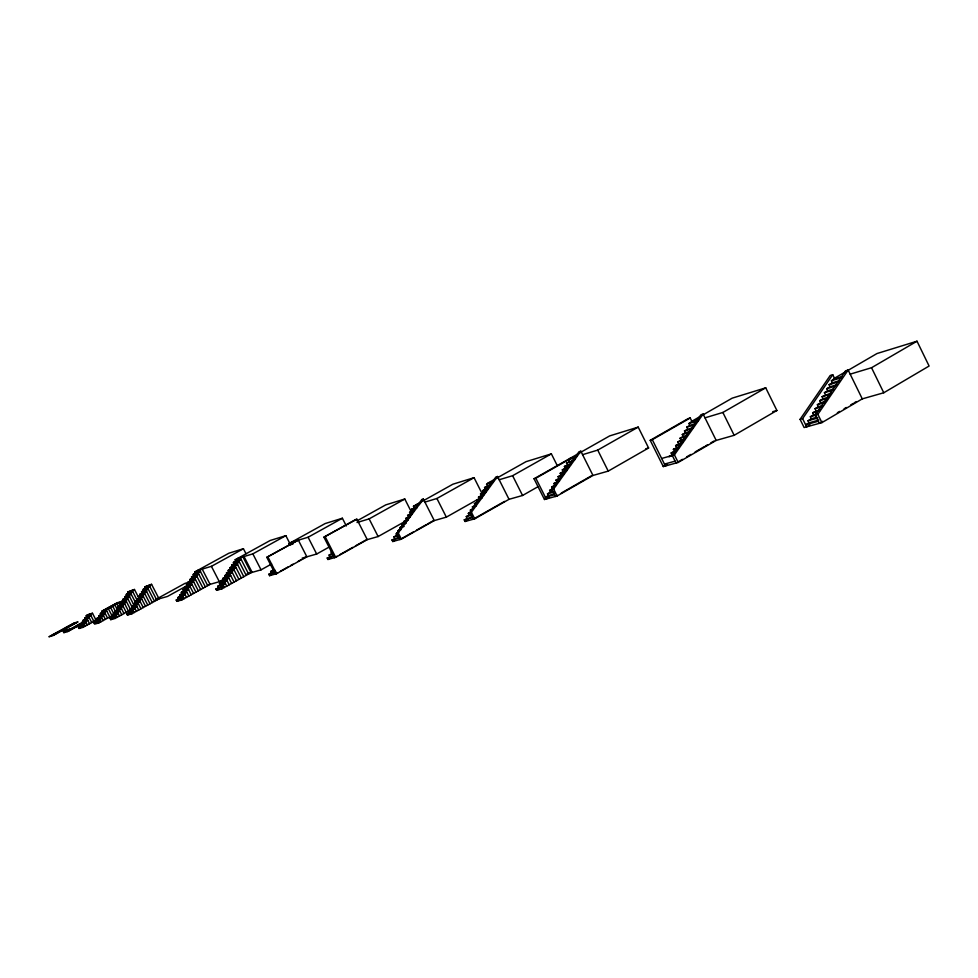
<?xml version="1.0" encoding="UTF-8"?>
<svg xmlns="http://www.w3.org/2000/svg" width="978" height="978" viewBox="0 0 978 978"><rect width="100%" height="100%" fill="white"/><g stroke="black" fill="none" stroke-linecap="round" stroke-linejoin="round"><path stroke-width="1.47" d="M822.742 421.335L819.356 423.327L815.285 415.039L845.567 370.821L848.158 370.039L862.278 398.877L883.77 392.765L929.1 366.029L917.009 341.212L877.009 353.535L833.513 378.804M815.285 415.039L817.852 414.317L848.158 370.039M862.278 398.877L821.923 422.618L804.124 427.545L800.077 419.342L830.2 375.491L832.743 374.721L834.747 378.804L841.875 376.652M800.077 419.342L802.596 418.633L832.743 374.721M661.654 458.474L674.417 454.868L703.133 414.073L716.189 440.418L734.16 435.308L776.899 410.491L765.725 387.826L732.18 398.156L703.133 414.806M557.301 495.345L555.296 496.494L551.8 489.526L579 451.763L580.834 451.2L592.974 475.455L608.23 471.115L648.597 447.973L638.206 427.105L609.685 435.895L534.049 478.768L544.465 499.489L557.118 495.98L592.974 475.455M551.8 489.526L553.621 489.012L580.834 451.2M478.841 516.005L473.095 519.257L469.782 512.704L495.895 476.995L497.533 476.494L509.025 499.318L522.558 495.479L538.022 486.677M469.782 512.704L471.396 512.252L497.533 476.494M401.775 538.499L399.929 539.526L396.787 533.34L421.885 499.465L423.34 499.024L434.269 520.577L446.347 517.142L479.44 498.462M396.787 533.34L398.229 532.937L423.34 499.024M810.004 424.88L806.642 426.848L802.596 418.633M837.364 412.74L839.601 411.42M844.075 408.792L846.312 407.471M850.774 404.855L852.999 403.535M854.112 402.887L856.337 401.579M816.532 413.975L813.708 414.77L812.694 412.728L820.31 409.55M817.009 417.203L811.349 418.792L810.346 416.738L813.708 414.77M818.904 420.063L809.002 422.826L807.987 420.772L811.349 418.792M809.002 422.826L805.627 424.794L818.341 421.261M828.769 397.08L823.085 398.743L822.082 396.689L831.104 393.07M850.175 374.158L871.532 367.728L917.009 341.212M826.422 401.102L820.738 402.74L819.735 400.687L823.085 398.743M822.657 405.528L818.403 406.75L817.388 404.696L820.738 402.74M816.055 410.76L815.041 408.706L818.403 406.75M839.54 380.65L832.412 382.777L831.41 380.735L834.747 378.804M837.205 384.647L830.09 386.762L829.087 384.721L832.412 382.777M833.452 389.073L827.755 390.748L826.752 388.706L830.09 386.762M825.42 394.745L824.417 392.691L827.755 390.748M698.793 419.696L692.069 421.726L690.211 417.985L688.084 418.633L650.211 440.308L663.28 466.567L665.884 465.063M667.509 464.758L665.395 465.98L652.302 439.684L650.211 440.308M679.233 461.188L676.042 463.034L672.277 455.467L700.969 414.721L703.133 414.073M680.285 460.577L682.412 459.342M686.642 456.885L690.871 454.44M695.089 451.995L704.563 446.506M705.615 445.895L707.717 444.684M710.859 442.851L714.001 441.041M663.28 466.567L678.194 462.435L716.189 440.418M672.925 455.565L668.928 456.689L672.094 454.868L671.165 452.985L674.331 451.164L673.39 449.293L679.221 446.701M689.453 431.542L685.431 432.728L684.502 430.87L693.023 427.459M687.241 435.234L683.219 436.408L682.289 434.538L685.431 432.728M705.004 417.838L722.864 412.459L765.725 387.826M685.016 438.926L680.994 440.1L680.065 438.217L683.219 436.408M682.791 442.618L678.781 443.78L677.852 441.909L680.994 440.1M676.556 447.472L675.627 445.601L678.781 443.78M544.465 499.489L547.093 497.985M549.245 497.289L546.25 498.988L535.822 478.242L534.049 478.768M652.302 439.684L690.211 417.985M561.299 493.046L584.196 479.941M585.186 479.379L591.115 475.98M691.25 421.616L700.492 416.31M695.236 423.78L689.857 425.393L688.928 423.523L692.069 421.726M687.644 429.061L686.715 427.19L689.857 425.393M553.083 491.396L550.492 492.117L549.624 490.394L552.619 488.694L551.751 486.958L554.734 485.259L553.866 483.535L559.44 481.09M554.844 493.756L548.377 495.553L547.509 493.829L550.492 492.117M548.377 495.553L545.382 497.264L554.416 494.746M472.46 516.739L464.244 519.856L465.076 521.482L467.936 519.856M569.184 467.032L565.284 468.181L564.416 466.457L571.299 463.609M479.795 515.455L501.69 503.022M502.643 502.484L504.538 501.408M465.076 521.482L474.709 518.817L509.025 499.318M567.081 470.442L563.169 471.592L562.313 469.868L565.284 468.181M582.57 454.672L597.729 450.1L638.206 427.105M563.67 474.244L561.066 475.002L560.198 473.279L563.169 471.592M556.849 481.836L555.981 480.112L558.951 478.425L558.096 476.702L561.066 475.002M467.117 518.23L466.286 516.604L469.147 514.99L468.328 513.364L471.188 511.751L470.357 510.125L473.218 508.499L472.398 506.885L475.247 505.271L474.428 503.646L477.276 502.032L476.457 500.406L481.995 498.022M535.822 478.242L571.58 457.973M567.387 464.77L566.519 463.059L574.709 459.807M488.083 488.328L485.369 489.122L484.562 487.509L490.1 485.1M434.269 520.577L401.371 539.135L392.765 541.519L391.982 539.978L399.036 537.24M486.054 491.555L483.352 492.35L482.533 490.724L485.369 489.122M392.765 541.519L394.599 540.492M499.171 479.758L512.619 475.711L551.372 453.865L557.277 465.638M402.691 537.973L413.67 531.787M416.408 530.235L426.432 524.587M427.349 524.074L432.789 521.005M484.024 494.782L481.335 495.577L480.516 493.951L483.352 492.35M479.306 498.804L478.486 497.179L481.335 495.577M398.645 532.276L397.863 530.748L400.601 529.208L399.819 527.668L402.557 526.14L401.775 524.599L404.501 523.071L403.731 521.543L406.457 520.003L405.674 518.474L408.401 516.946L407.63 515.406L410.344 513.89L409.574 512.35L412.3 510.834L411.518 509.293L417.141 506.91M333.718 555.467L327.214 558.022L327.96 559.477L335.699 557.326L367.263 539.636L378.119 536.543L405.797 521.017M397.728 532.79L395.907 533.817L396.689 535.357L393.951 536.898L394.733 538.438M487.399 485.907L486.579 484.293L489.416 482.692M414.232 507.778L413.462 506.249L452.887 484.208L474.061 477.68L482.081 493.572M329.843 556.543L329.097 555.088L331.725 553.621L330.992 552.167M327.96 559.477L330.588 557.998M424.904 502.105L436.909 498.487L474.061 477.68M337.043 556.213L334.403 557.692L323.926 537.166L355.54 519.599L356.86 519.208L367.263 539.636M339.684 554.734L352.838 547.35M355.466 545.883L365.931 540.015M275.723 571.653L271.358 572.864L270.649 571.482L273.168 570.076M328.51 547.411L316.676 554.025L306.86 556.812L276.529 573.719L269.537 575.663L268.828 574.269L271.358 572.864M357.031 522.521L369.134 518.878L404.794 499.012L411.652 512.533M269.537 575.663L272.067 574.245M277.899 572.631L275.356 574.049L266.786 557.338L297.165 540.528M280.429 571.213L288.021 566.983M290.552 565.577L293.082 564.172M298.119 561.36L300.637 559.954M303.156 558.548L305.662 557.154L302.104 558.169M215.918 589L223.644 586.177L215.918 589L216.603 590.321L221.884 588.854L251.053 572.68L242.923 556.849L235.148 559.795L235.82 561.103L241.175 559.502L233.4 562.436L234.084 563.756L239.427 562.167L231.664 565.088L232.336 566.396L237.678 564.819L229.916 567.729L230.6 569.049L235.93 567.484L228.18 570.382L228.852 571.702L234.182 570.15L226.431 573.035L227.104 574.355L232.434 572.815L224.683 575.7L225.356 577.008L230.674 575.48L222.935 578.353L223.607 579.673L228.925 578.157L221.187 581.018L221.859 582.326L227.165 580.834L219.427 583.67L220.111 584.991L225.405 583.499L217.678 586.335L218.363 587.656M216.603 590.321L219.035 588.976M247.006 573.829L261.053 569.844L271.591 563.988M323.926 537.166L356.86 519.208M357.031 520.858L385.748 504.88L404.794 499.012M228.18 570.382L230.6 569.049M177.923 597.497L185.184 594.807L177.923 597.497L178.571 598.756L183.485 597.387L176.211 600.064L176.871 601.336L181.774 599.979L210.062 584.343L202.201 569.098L194.891 571.885L195.539 573.145L200.514 571.665L193.204 574.428L193.852 575.7L198.815 574.22L191.505 576.983L192.165 578.255L197.116 576.788L189.818 579.538L190.465 580.81L195.417 579.355L188.118 582.106L188.766 583.365L193.717 581.934L186.419 584.661L187.079 585.932L192.006 584.502L184.72 587.228L185.38 588.487L190.307 587.081L183.02 589.783L183.681 591.054L188.607 589.648L181.321 592.35L181.981 593.622L186.896 592.228L179.622 594.917L180.282 596.189M176.211 600.064L178.571 598.756M226.431 573.035L228.852 571.702M176.871 601.336L179.231 600.027M224.683 575.7L227.104 574.355M222.935 578.353L225.356 577.008M207.556 585.052L219.329 581.702L225.979 578.022M221.187 581.018L223.607 579.673M292.997 544.012L289.451 545.076L288.754 543.695L325.161 523.548L342.386 518.242L346.31 525.944M219.427 583.67L221.859 582.326M266.786 557.338L298.351 540.174L306.86 556.812M217.678 586.335L220.111 584.991M291.261 542.313L308.094 537.24L342.386 518.242M189.818 579.538L192.165 578.255M126.822 613.817L133.534 611.323L126.822 613.817L127.446 615.028L131.896 613.793L159.072 598.842L151.566 584.331L144.805 586.922L145.429 588.12L149.94 586.776L143.179 589.355L143.803 590.565L148.301 589.221L141.541 591.8L142.165 592.998L146.663 591.678L139.915 594.233L140.539 595.443L145.025 594.123L138.277 596.678L140.539 595.443M127.446 615.028L129.719 613.781L128.46 611.36L135.184 608.866L128.46 611.36M155.844 599.404L184.915 583.414L190.221 581.861M188.118 582.106L190.465 580.81M186.419 584.661L188.766 583.365M187.495 585.419L167.47 596.446L155.661 599.807M184.72 587.228L187.079 585.932M235.148 559.795L270.197 540.479L285.845 535.663L289.916 543.609M183.02 589.783L185.38 588.487M233.4 562.436L235.82 561.103M181.321 592.35L183.681 591.054M231.664 565.088L234.084 563.756M237.556 558.462L252.85 553.866L285.845 535.663M179.622 594.917L181.981 593.622M229.916 567.729L232.336 566.396M78.399 627.301L84.585 624.991L78.399 627.301L78.986 628.451L83.008 627.338L98.24 618.988L95.526 619.759M97.189 618.206L103.558 615.822L97.189 618.206L97.8 619.38L101.957 618.206L95.599 620.578L96.81 622.913M78.986 628.451L81.162 627.265M98.497 617.766L96.333 618.952L99.047 618.182M118.216 606.409L124.768 603.939L118.216 606.409L118.827 607.595L123.155 606.36L116.602 608.817L117.213 610.003L121.529 608.781L114.988 611.226L115.6 612.411L119.915 611.189L113.362 613.634L113.986 614.82L118.289 613.609L111.749 616.054L112.372 617.24L116.663 616.042L110.135 618.463L110.746 619.649L115.037 618.463L130.71 609.856L125.771 600.333L117.323 602.705L101.969 611.103L102.58 612.265L106.761 611.067L100.379 613.463L100.991 614.636L105.159 613.438L98.79 615.834L99.389 617.008M116.602 608.817L118.827 607.595M95.599 620.578L97.8 619.38M114.988 611.226L117.213 610.003M93.998 622.962L100.355 620.59L93.998 622.962L94.609 624.123L98.754 622.974L114.206 614.502L110.563 607.485L106.37 608.695M141.125 597.815L143.387 596.58L136.651 599.123L141.125 597.815L145.514 606.299M113.362 613.634L115.6 612.411M139.487 600.272L141.749 599.037L135.013 601.568L139.487 600.272L143.253 607.546M135.636 602.766L133.375 604.013L140.111 601.482L135.636 602.766L130.612 593.108L126.272 594.404L126.883 595.59L131.235 594.294L124.658 596.8L125.27 597.986L129.622 596.702L123.045 599.196L123.668 600.382L127.996 599.111L125.771 600.333M111.749 616.054L113.986 614.82M110.135 618.463L112.372 617.24M194.891 571.885L228.901 553.206L243.424 548.731L246.04 553.829M136.199 605.199L138.473 603.939L131.737 606.458L136.199 605.199L138.705 610.04M110.746 619.649L112.983 618.426M130.098 608.915L136.822 606.409L130.098 608.915L130.734 610.113M193.204 574.428L195.539 573.145M191.505 576.983L193.852 575.7M197.238 570.59L211.407 566.335L243.424 548.731M130.612 593.108L132.849 591.886L128.485 593.194L127.873 592.008L134.451 589.477L139.157 598.548M80.563 626.116L79.964 624.966L86.162 622.644L82.14 623.781L81.541 622.631L87.751 620.296L83.717 621.446L83.118 620.296L89.328 617.962L85.294 619.111L84.695 617.962L90.905 615.614L86.859 616.776L86.26 615.627L88.436 614.441L92.482 613.279L96.064 620.174L93.362 620.944M127.873 592.008L134.451 589.477M126.272 594.404L128.485 593.194M86.26 615.627L92.482 613.279M84.695 617.962L86.859 616.776M124.658 596.8L126.883 595.59M83.118 620.296L85.294 619.111M78.851 624.441L82.8 623.341L67.763 631.556L63.876 632.632L63.289 631.507L69.328 629.245L69.915 630.382L67.323 631.103M123.045 599.196L125.27 597.986M63.289 631.507L69.328 629.245M81.541 622.631L83.717 621.446M144.805 586.922L151.566 584.331M63.876 632.632L66.027 631.458L65.44 630.333M83.118 622.106L68.167 630.297L72.066 629.209M143.179 589.355L145.429 588.12M101.969 611.103L106.15 609.893L123.668 600.382M100.379 613.463L102.58 612.265M79.964 624.966L82.14 623.781M141.541 591.8L143.803 590.565M119.829 604.001L126.382 601.531L119.829 604.001L120.441 605.186M98.79 615.834L100.991 614.636M139.915 594.233L142.165 592.998M551.372 453.865L526.03 461.665L487.802 483.181L493.474 481.469M416.176 504.721L420.54 503.413M569.771 458.523L576.812 456.396M288.754 543.695L294.647 541.922M413.462 506.249L419.256 504.501M486.579 484.293L493.34 482.264M575.15 457.692L568.621 459.648L569.477 461.371M688.928 423.523L698.329 420.699M831.41 380.735L841.386 377.74M411.518 509.293L417.313 507.57M484.562 487.509L489.954 485.895M566.519 463.059L573.035 461.103M686.715 427.19L693.426 425.185M829.087 384.721L839.051 381.738M409.574 512.35L413.914 511.066M482.533 490.724L487.936 489.122M564.416 466.457L570.932 464.526M684.502 430.87L692.546 428.474M826.752 388.706L835.285 386.176M407.63 515.406L411.958 514.135M480.516 493.951L485.907 492.362M562.313 469.868L567.509 468.34M682.289 434.538L688.989 432.569M824.417 392.691L832.95 390.185M405.674 518.474L410.002 517.203M478.486 497.179L482.521 495.993M560.198 473.279L565.406 471.763M680.065 438.217L686.764 436.261M822.082 396.689L830.603 394.195M645.725 448.804L648.597 447.973M772.681 411.726L776.899 410.491M115.135 603.903L119.353 602.668L120.563 605.003M112.947 605.101L117.152 603.866L118.974 607.375M110.746 606.299L114.964 605.076L117.996 610.92M403.731 521.543L408.046 520.284M476.457 500.406L479.147 499.624M558.096 476.702L563.291 475.186M677.852 441.909L684.527 439.966M819.735 400.687L828.256 398.217M108.558 607.497L112.763 606.274L115.795 612.118M104.169 609.893L108.35 608.683L112.005 615.712M401.775 524.599L406.09 523.352M474.428 503.646L477.117 502.863M555.981 480.112L559.868 478.988M675.627 445.601L680.969 444.061M817.388 404.696L824.478 402.655M399.819 527.668L404.134 526.433M472.398 506.885L476.42 505.724M553.866 483.535L557.753 482.423M673.39 449.293L678.732 447.765M815.041 408.706L822.131 406.677M397.863 530.748L400.736 529.929M470.357 510.125L473.046 509.355M551.751 486.958L555.626 485.858M671.165 452.985L675.162 451.848M812.694 412.728L819.772 410.711M72.079 624.123L75.917 623.035M69.976 625.272L73.815 624.184M67.873 626.421L71.7 625.333M468.328 513.364L471.005 512.606M549.624 490.394L553.511 489.293M810.346 416.738L816.007 415.149M65.77 627.57L69.597 626.495M63.668 628.72L67.482 627.644M61.565 629.869L65.367 628.793M76.724 625.614L80.648 624.514M270.649 571.482L275.014 570.26M329.097 555.088L332.972 554M393.951 536.898L398.254 535.687M466.286 516.604L471.64 515.113M547.509 493.829L553.964 492.02M807.987 420.772L817.877 417.997M59.462 631.018L63.252 629.954M74.585 626.776L78.509 625.675M57.347 632.167L61.137 631.116M72.445 627.949L76.37 626.849M55.245 633.328L59.022 632.265M70.306 629.123L74.218 628.035M268.828 574.269L274.647 572.656M327.214 558.022L333.657 556.225M391.982 539.978L399.146 537.986M464.244 519.856L472.264 517.631M664.465 464.11L675.101 461.139M53.13 634.477L56.907 633.426M51.015 635.627L54.78 634.588M67.176 630.431L67.763 631.556M120.917 607.582L123.998 613.536M119.292 610.003L121.761 614.771M117.666 612.424L119.524 615.993M116.052 614.844L117.287 617.228M114.426 617.265L115.037 618.463M106.15 609.893L109.793 616.91M104.548 612.277L107.592 618.12M102.947 614.649L105.379 619.331M101.345 617.032L103.179 620.553M99.744 619.416L100.966 621.764M98.142 621.8L98.754 622.974M90.306 614.465L93.9 621.372M88.729 616.8L91.724 622.558M87.152 619.147L89.548 623.756M85.563 621.495L87.372 624.954M83.986 623.842L85.184 626.14M82.409 626.189L83.008 627.338M149.304 585.565L156.81 600.076M147.678 588.01L154.561 601.323M146.04 590.467L152.299 602.558M144.402 592.912L150.037 603.805M142.764 595.37L147.776 605.052M132.226 590.7L137.58 601.042M137.837 602.729L140.979 608.793M128.998 595.516L134.475 606.067M134.548 607.656L136.443 611.287M127.384 597.925L132.372 607.668M132.91 610.113L134.169 612.546M131.26 612.583L131.896 613.793M124.145 602.754L128.473 611.079M121.553 601.47L122.763 603.805M121.443 601.604L122.054 602.79M122.531 605.162L126.235 612.314M228.241 576.837L231.639 583.45M226.48 579.502L229.207 584.795M224.72 582.179L226.774 586.152M222.972 584.856L224.329 587.509M211.407 566.335L219.329 581.702M221.211 587.534L221.884 588.854M199.854 570.394L207.715 585.639M198.155 572.949L205.368 586.934M196.456 575.516L203.021 588.23M194.756 578.084L200.661 589.538M193.057 580.651L198.302 590.834M191.358 583.23L195.955 592.142M189.646 585.798L193.595 593.438M187.947 588.377L191.236 594.746M186.236 590.956L188.864 596.054M184.536 593.536L186.505 597.362M182.825 596.115L184.133 598.67M181.113 598.695L181.774 599.979M267.948 557.008L276.529 573.719M252.85 553.866L261.053 569.844M243.999 556.531L252.141 572.374M240.502 558.181L248.632 574.025M238.754 560.846L246.212 575.37M237.006 563.499L243.791 576.714M235.258 566.164L241.37 578.059M233.497 568.829L238.938 579.404M231.749 571.494L236.505 580.749M230.001 574.159L234.072 582.093M325.209 536.788L335.699 557.326M308.094 537.24L316.676 554.025M369.134 518.878L378.119 536.543M398.229 532.937L401.371 539.135M471.396 512.252L474.709 518.817M436.909 498.487L446.347 517.142M553.621 489.012L557.118 495.98M512.619 475.711L522.558 495.479M597.729 450.1L608.23 471.115M674.417 454.868L678.194 462.435M722.864 412.459L734.16 435.308M817.852 414.317L821.923 422.618M871.532 367.728L883.77 392.765M74.181 622.974L48.9 636.788L52.665 635.749L78.02 621.886L74.181 622.974"/></g></svg>
